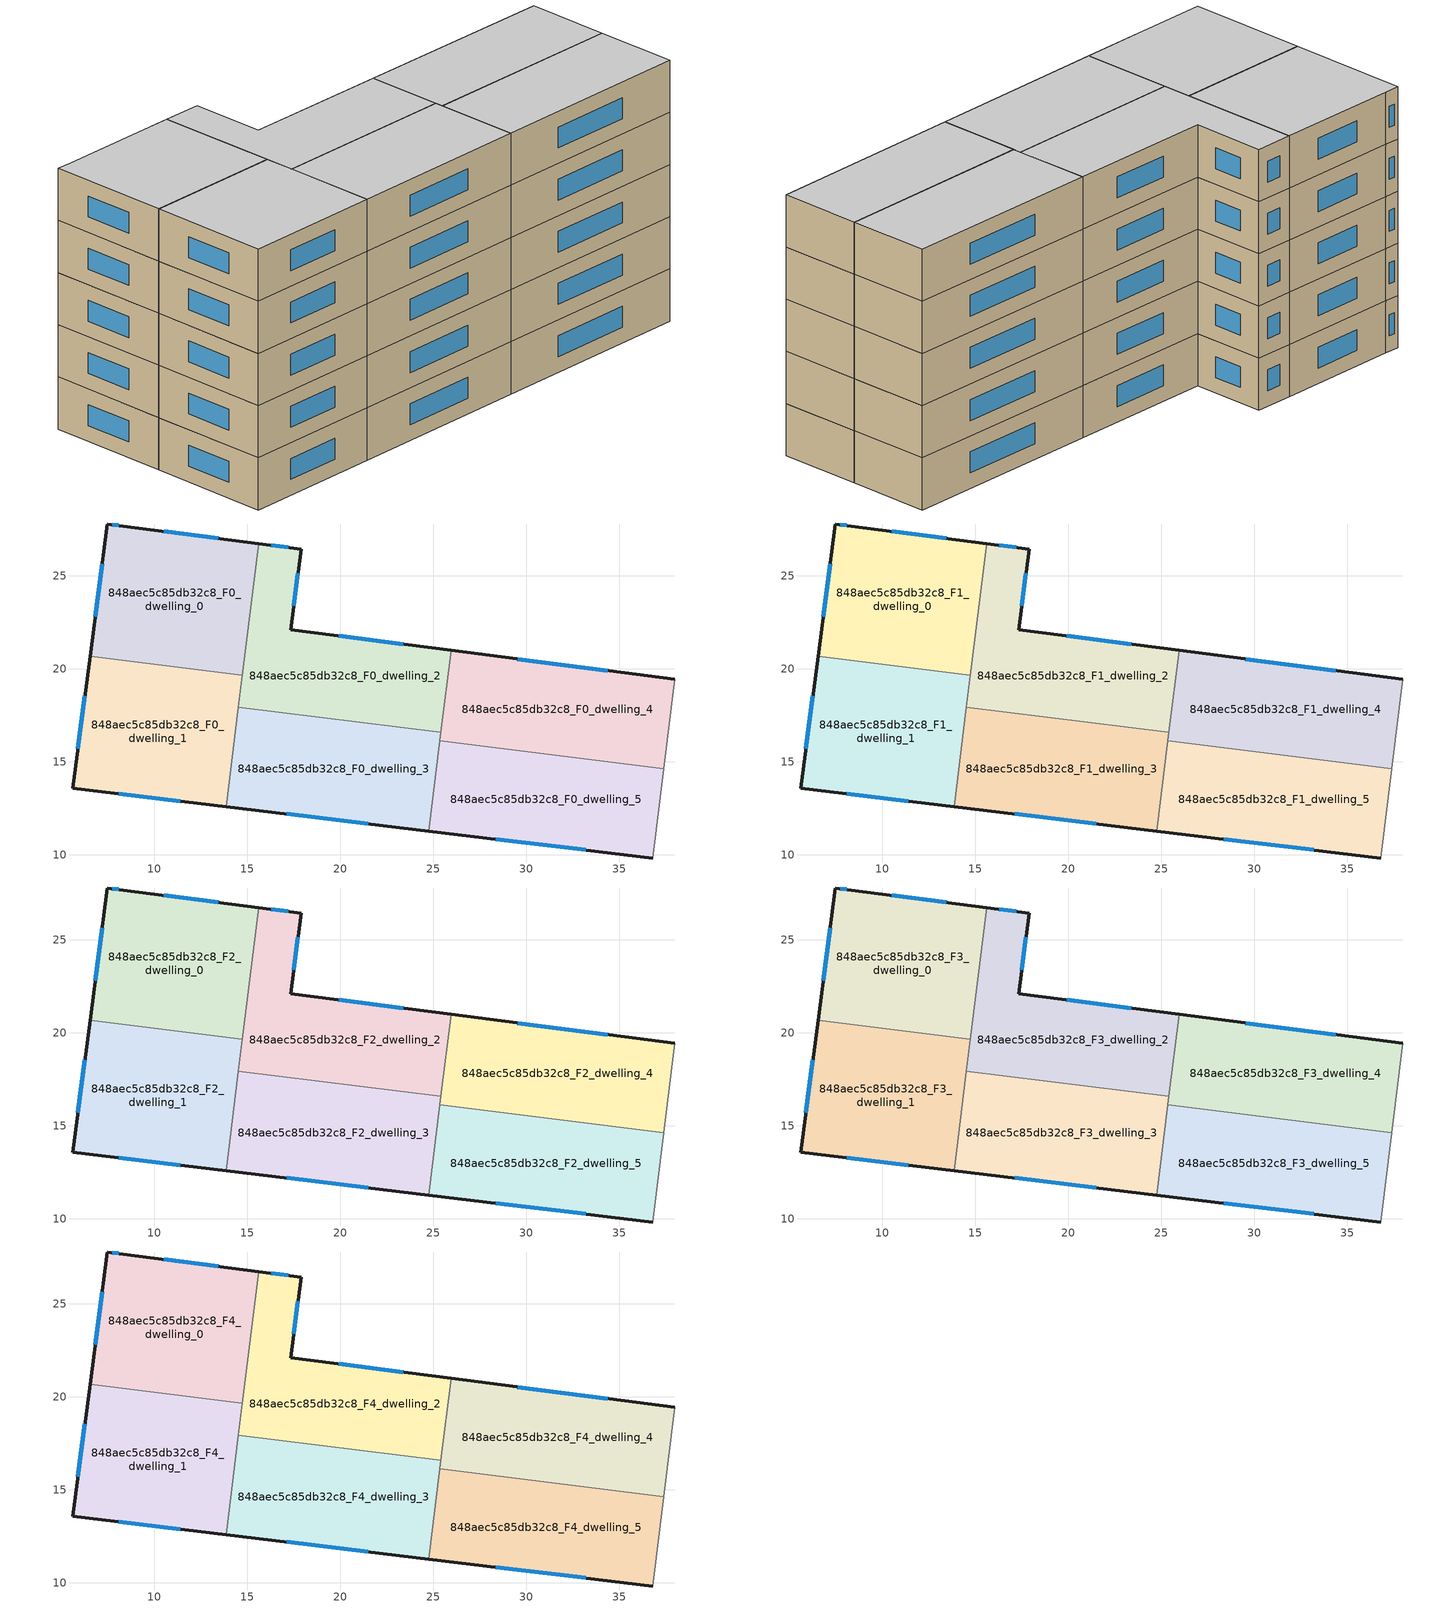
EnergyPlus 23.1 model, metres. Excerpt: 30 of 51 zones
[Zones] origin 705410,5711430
848aec5c85db32c8_F0_dwelling_0
 floor ground (EU_floor_Construction): 15.61,26.74 14.74,19.65 6.54,20.66 7.47,27.79 8.34,27.68 z0
 wall outside (EU_wall_Construction): 15.61,26.74 8.34,27.68 7.47,27.79 6.54,20.66 z0:3
 wall to 848aec5c85db32c8_F0_dwelling_1 (EU_wall_Construction): 6.54,20.66 14.74,19.65 z0:3
 wall to 848aec5c85db32c8_F0_dwelling_2 (EU_wall_Construction): 14.74,19.65 15.61,26.74 z0:3
 window (EU_Window_Construction): 7.19,25.66 6.82,22.8 / 8.08,27.71 7.73,27.76 / 13.44,27.02 10.52,27.4 z0.9:2.1
848aec5c85db32c8_F0_dwelling_1
 floor ground (EU_floor_Construction): 14.74,19.65 13.86,12.59 5.62,13.58 6.54,20.66 z0
 wall outside (EU_wall_Construction): 6.54,20.66 5.62,13.58 13.86,12.59 z0:3
 wall to 848aec5c85db32c8_F0_dwelling_3 (EU_wall_Construction): 13.86,12.59 14.52,17.94 z0:3
 wall to 848aec5c85db32c8_F0_dwelling_2 (EU_wall_Construction): 14.52,17.94 14.74,19.65 z0:3
 window (EU_Window_Construction): 8.09,13.29 11.4,12.89 / 6.27,18.54 5.9,15.7 z0.9:2.1
848aec5c85db32c8_F0_dwelling_2
 floor ground (EU_floor_Construction): 25.96,20.99 25.42,16.59 14.52,17.94 15.61,26.74 17.9,26.44 17.33,22.11 z0
 wall outside (EU_wall_Construction): 25.96,20.99 17.33,22.11 17.9,26.44 15.61,26.74 z0:3
 wall to 848aec5c85db32c8_F0_dwelling_3 (EU_wall_Construction): 14.52,17.94 25.42,16.59 z0:3
 wall to 848aec5c85db32c8_F0_dwelling_4 (EU_wall_Construction): 25.42,16.59 25.96,20.99 z0:3
 window (EU_Window_Construction): 17.21,26.53 16.3,26.65 / 17.5,23.41 17.73,25.14 / 23.38,21.32 19.91,21.77 z0.9:2.1
848aec5c85db32c8_F0_dwelling_3
 floor ground (EU_floor_Construction): 25.42,16.59 24.76,11.28 13.86,12.59 14.52,17.94 z0
 wall outside (EU_wall_Construction): 13.86,12.59 24.76,11.28 z0:3
 wall to 848aec5c85db32c8_F0_dwelling_5 (EU_wall_Construction): 24.76,11.28 25.36,16.12 z0:3
 wall to 848aec5c85db32c8_F0_dwelling_4 (EU_wall_Construction): 25.36,16.12 25.42,16.59 z0:3
 window (EU_Window_Construction): 17.13,12.2 21.5,11.67 z0.9:2.1
848aec5c85db32c8_F0_dwelling_4
 floor ground (EU_floor_Construction): 37.99,19.43 37.4,14.63 25.36,16.12 25.96,20.99 z0
 wall outside (EU_wall_Construction): 37.99,19.43 25.96,20.99 z0:3
 wall adiabatic (EU_wall_Construction): 37.4,14.63 37.99,19.43 z0:3
 wall to 848aec5c85db32c8_F0_dwelling_5 (EU_wall_Construction): 25.36,16.12 37.4,14.63 z0:3
 window (EU_Window_Construction): 34.39,19.89 29.57,20.52 z0.9:2.1
848aec5c85db32c8_F0_dwelling_5
 floor ground (EU_floor_Construction): 37.4,14.63 36.8,9.82 24.76,11.28 25.36,16.12 z0
 wall outside (EU_wall_Construction): 24.76,11.28 36.8,9.82 z0:3
 wall adiabatic (EU_wall_Construction): 36.8,9.82 37.4,14.63 z0:3
 window (EU_Window_Construction): 28.37,10.84 33.2,10.26 z0.9:2.1
848aec5c85db32c8_F1_dwelling_0
 floor to 848aec5c85db32c8_F0_dwelling_0 (EU_floor_Construction): 15.61,26.74 14.74,19.65 6.54,20.66 7.47,27.79 8.34,27.68 z3
 wall outside (EU_wall_Construction): 15.61,26.74 8.34,27.68 7.47,27.79 6.54,20.66 z3:6
 wall to 848aec5c85db32c8_F1_dwelling_1 (EU_wall_Construction): 6.54,20.66 14.74,19.65 z3:6
 wall to 848aec5c85db32c8_F1_dwelling_2 (EU_wall_Construction): 14.74,19.65 15.61,26.74 z3:6
 window (EU_Window_Construction): 7.19,25.66 6.82,22.8 / 8.08,27.71 7.73,27.76 / 13.44,27.02 10.52,27.4 z3.9:5.1
848aec5c85db32c8_F1_dwelling_1
 floor to 848aec5c85db32c8_F0_dwelling_1 (EU_floor_Construction): 14.74,19.65 13.86,12.59 5.62,13.58 6.54,20.66 z3
 wall outside (EU_wall_Construction): 6.54,20.66 5.62,13.58 13.86,12.59 z3:6
 wall to 848aec5c85db32c8_F1_dwelling_3 (EU_wall_Construction): 13.86,12.59 14.52,17.94 z3:6
 wall to 848aec5c85db32c8_F1_dwelling_2 (EU_wall_Construction): 14.52,17.94 14.74,19.65 z3:6
 window (EU_Window_Construction): 8.09,13.29 11.4,12.89 / 6.27,18.54 5.9,15.7 z3.9:5.1
848aec5c85db32c8_F1_dwelling_2
 floor to 848aec5c85db32c8_F0_dwelling_2 (EU_floor_Construction): 25.96,20.99 25.42,16.59 14.52,17.94 15.61,26.74 17.9,26.44 17.33,22.11 z3
 wall outside (EU_wall_Construction): 25.96,20.99 17.33,22.11 17.9,26.44 15.61,26.74 z3:6
 wall to 848aec5c85db32c8_F1_dwelling_3 (EU_wall_Construction): 14.52,17.94 25.42,16.59 z3:6
 wall to 848aec5c85db32c8_F1_dwelling_4 (EU_wall_Construction): 25.42,16.59 25.96,20.99 z3:6
 window (EU_Window_Construction): 17.21,26.53 16.3,26.65 / 17.5,23.41 17.73,25.14 / 23.38,21.32 19.91,21.77 z3.9:5.1
848aec5c85db32c8_F1_dwelling_3
 floor to 848aec5c85db32c8_F0_dwelling_3 (EU_floor_Construction): 25.42,16.59 24.76,11.28 13.86,12.59 14.52,17.94 z3
 wall outside (EU_wall_Construction): 13.86,12.59 24.76,11.28 z3:6
 wall to 848aec5c85db32c8_F1_dwelling_5 (EU_wall_Construction): 24.76,11.28 25.36,16.12 z3:6
 wall to 848aec5c85db32c8_F1_dwelling_4 (EU_wall_Construction): 25.36,16.12 25.42,16.59 z3:6
 window (EU_Window_Construction): 17.13,12.2 21.5,11.67 z3.9:5.1
848aec5c85db32c8_F1_dwelling_4
 floor to 848aec5c85db32c8_F0_dwelling_4 (EU_floor_Construction): 37.99,19.43 37.4,14.63 25.36,16.12 25.96,20.99 z3
 wall outside (EU_wall_Construction): 37.99,19.43 25.96,20.99 z3:6
 wall adiabatic (EU_wall_Construction): 37.4,14.63 37.99,19.43 z3:6
 wall to 848aec5c85db32c8_F1_dwelling_5 (EU_wall_Construction): 25.36,16.12 37.4,14.63 z3:6
 window (EU_Window_Construction): 34.39,19.89 29.57,20.52 z3.9:5.1
848aec5c85db32c8_F1_dwelling_5
 floor to 848aec5c85db32c8_F0_dwelling_5 (EU_floor_Construction): 37.4,14.63 36.8,9.82 24.76,11.28 25.36,16.12 z3
 wall outside (EU_wall_Construction): 24.76,11.28 36.8,9.82 z3:6
 wall adiabatic (EU_wall_Construction): 36.8,9.82 37.4,14.63 z3:6
 window (EU_Window_Construction): 28.37,10.84 33.2,10.26 z3.9:5.1
848aec5c85db32c8_F2_dwelling_0
 floor to 848aec5c85db32c8_F1_dwelling_0 (EU_floor_Construction): 15.61,26.74 14.74,19.65 6.54,20.66 7.47,27.79 8.34,27.68 z6
 wall outside (EU_wall_Construction): 15.61,26.74 8.34,27.68 7.47,27.79 6.54,20.66 z6:9
 wall to 848aec5c85db32c8_F2_dwelling_1 (EU_wall_Construction): 6.54,20.66 14.74,19.65 z6:9
 wall to 848aec5c85db32c8_F2_dwelling_2 (EU_wall_Construction): 14.74,19.65 15.61,26.74 z6:9
 window (EU_Window_Construction): 7.19,25.66 6.82,22.8 / 8.08,27.71 7.73,27.76 / 13.44,27.02 10.52,27.4 z6.9:8.1
848aec5c85db32c8_F2_dwelling_1
 floor to 848aec5c85db32c8_F1_dwelling_1 (EU_floor_Construction): 14.74,19.65 13.86,12.59 5.62,13.58 6.54,20.66 z6
 wall outside (EU_wall_Construction): 6.54,20.66 5.62,13.58 13.86,12.59 z6:9
 wall to 848aec5c85db32c8_F2_dwelling_3 (EU_wall_Construction): 13.86,12.59 14.52,17.94 z6:9
 wall to 848aec5c85db32c8_F2_dwelling_2 (EU_wall_Construction): 14.52,17.94 14.74,19.65 z6:9
 window (EU_Window_Construction): 8.09,13.29 11.4,12.89 / 6.27,18.54 5.9,15.7 z6.9:8.1
848aec5c85db32c8_F2_dwelling_2
 floor to 848aec5c85db32c8_F1_dwelling_2 (EU_floor_Construction): 25.96,20.99 25.42,16.59 14.52,17.94 15.61,26.74 17.9,26.44 17.33,22.11 z6
 wall outside (EU_wall_Construction): 25.96,20.99 17.33,22.11 17.9,26.44 15.61,26.74 z6:9
 wall to 848aec5c85db32c8_F2_dwelling_3 (EU_wall_Construction): 14.52,17.94 25.42,16.59 z6:9
 wall to 848aec5c85db32c8_F2_dwelling_4 (EU_wall_Construction): 25.42,16.59 25.96,20.99 z6:9
 window (EU_Window_Construction): 17.21,26.53 16.3,26.65 / 17.5,23.41 17.73,25.14 / 23.38,21.32 19.91,21.77 z6.9:8.1
848aec5c85db32c8_F2_dwelling_3
 floor to 848aec5c85db32c8_F1_dwelling_3 (EU_floor_Construction): 25.42,16.59 24.76,11.28 13.86,12.59 14.52,17.94 z6
 wall outside (EU_wall_Construction): 13.86,12.59 24.76,11.28 z6:9
 wall to 848aec5c85db32c8_F2_dwelling_5 (EU_wall_Construction): 24.76,11.28 25.36,16.12 z6:9
 wall to 848aec5c85db32c8_F2_dwelling_4 (EU_wall_Construction): 25.36,16.12 25.42,16.59 z6:9
 window (EU_Window_Construction): 17.13,12.2 21.5,11.67 z6.9:8.1
848aec5c85db32c8_F2_dwelling_4
 floor to 848aec5c85db32c8_F1_dwelling_4 (EU_floor_Construction): 37.99,19.43 37.4,14.63 25.36,16.12 25.96,20.99 z6
 wall outside (EU_wall_Construction): 37.99,19.43 25.96,20.99 z6:9
 wall adiabatic (EU_wall_Construction): 37.4,14.63 37.99,19.43 z6:9
 wall to 848aec5c85db32c8_F2_dwelling_5 (EU_wall_Construction): 25.36,16.12 37.4,14.63 z6:9
 window (EU_Window_Construction): 34.39,19.89 29.57,20.52 z6.9:8.1
848aec5c85db32c8_F2_dwelling_5
 floor to 848aec5c85db32c8_F1_dwelling_5 (EU_floor_Construction): 37.4,14.63 36.8,9.82 24.76,11.28 25.36,16.12 z6
 wall outside (EU_wall_Construction): 24.76,11.28 36.8,9.82 z6:9
 wall adiabatic (EU_wall_Construction): 36.8,9.82 37.4,14.63 z6:9
 window (EU_Window_Construction): 28.37,10.84 33.2,10.26 z6.9:8.1
848aec5c85db32c8_F3_dwelling_0
 floor to 848aec5c85db32c8_F2_dwelling_0 (EU_floor_Construction): 15.61,26.74 14.74,19.65 6.54,20.66 7.47,27.79 8.34,27.68 z9
 wall outside (EU_wall_Construction): 15.61,26.74 8.34,27.68 7.47,27.79 6.54,20.66 z9:12
 wall to 848aec5c85db32c8_F3_dwelling_1 (EU_wall_Construction): 6.54,20.66 14.74,19.65 z9:12
 wall to 848aec5c85db32c8_F3_dwelling_2 (EU_wall_Construction): 14.74,19.65 15.61,26.74 z9:12
 window (EU_Window_Construction): 7.19,25.66 6.82,22.8 / 8.08,27.71 7.73,27.76 / 13.44,27.02 10.52,27.4 z9.9:11.1
848aec5c85db32c8_F3_dwelling_1
 floor to 848aec5c85db32c8_F2_dwelling_1 (EU_floor_Construction): 14.74,19.65 13.86,12.59 5.62,13.58 6.54,20.66 z9
 wall outside (EU_wall_Construction): 6.54,20.66 5.62,13.58 13.86,12.59 z9:12
 wall to 848aec5c85db32c8_F3_dwelling_3 (EU_wall_Construction): 13.86,12.59 14.52,17.94 z9:12
 wall to 848aec5c85db32c8_F3_dwelling_2 (EU_wall_Construction): 14.52,17.94 14.74,19.65 z9:12
 window (EU_Window_Construction): 8.09,13.29 11.4,12.89 / 6.27,18.54 5.9,15.7 z9.9:11.1
848aec5c85db32c8_F3_dwelling_2
 floor to 848aec5c85db32c8_F2_dwelling_2 (EU_floor_Construction): 25.96,20.99 25.42,16.59 14.52,17.94 15.61,26.74 17.9,26.44 17.33,22.11 z9
 wall outside (EU_wall_Construction): 25.96,20.99 17.33,22.11 17.9,26.44 15.61,26.74 z9:12
 wall to 848aec5c85db32c8_F3_dwelling_3 (EU_wall_Construction): 14.52,17.94 25.42,16.59 z9:12
 wall to 848aec5c85db32c8_F3_dwelling_4 (EU_wall_Construction): 25.42,16.59 25.96,20.99 z9:12
 window (EU_Window_Construction): 17.21,26.53 16.3,26.65 / 17.5,23.41 17.73,25.14 / 23.38,21.32 19.91,21.77 z9.9:11.1
848aec5c85db32c8_F3_dwelling_3
 floor to 848aec5c85db32c8_F2_dwelling_3 (EU_floor_Construction): 25.42,16.59 24.76,11.28 13.86,12.59 14.52,17.94 z9
 wall outside (EU_wall_Construction): 13.86,12.59 24.76,11.28 z9:12
 wall to 848aec5c85db32c8_F3_dwelling_5 (EU_wall_Construction): 24.76,11.28 25.36,16.12 z9:12
 wall to 848aec5c85db32c8_F3_dwelling_4 (EU_wall_Construction): 25.36,16.12 25.42,16.59 z9:12
 window (EU_Window_Construction): 17.13,12.2 21.5,11.67 z9.9:11.1
848aec5c85db32c8_F3_dwelling_4
 floor to 848aec5c85db32c8_F2_dwelling_4 (EU_floor_Construction): 37.99,19.43 37.4,14.63 25.36,16.12 25.96,20.99 z9
 wall outside (EU_wall_Construction): 37.99,19.43 25.96,20.99 z9:12
 wall adiabatic (EU_wall_Construction): 37.4,14.63 37.99,19.43 z9:12
 wall to 848aec5c85db32c8_F3_dwelling_5 (EU_wall_Construction): 25.36,16.12 37.4,14.63 z9:12
 window (EU_Window_Construction): 34.39,19.89 29.57,20.52 z9.9:11.1
848aec5c85db32c8_F3_dwelling_5
 floor to 848aec5c85db32c8_F2_dwelling_5 (EU_floor_Construction): 37.4,14.63 36.8,9.82 24.76,11.28 25.36,16.12 z9
 wall outside (EU_wall_Construction): 24.76,11.28 36.8,9.82 z9:12
 wall adiabatic (EU_wall_Construction): 36.8,9.82 37.4,14.63 z9:12
 window (EU_Window_Construction): 28.37,10.84 33.2,10.26 z9.9:11.1
848aec5c85db32c8_F4_dwelling_0
 floor to 848aec5c85db32c8_F3_dwelling_0 (EU_floor_Construction): 15.61,26.74 14.74,19.65 6.54,20.66 7.47,27.79 8.34,27.68 z12
 wall outside (EU_wall_Construction): 15.61,26.74 8.34,27.68 7.47,27.79 6.54,20.66 z12:15
 wall to 848aec5c85db32c8_F4_dwelling_1 (EU_wall_Construction): 6.54,20.66 14.74,19.65 z12:15
 wall to 848aec5c85db32c8_F4_dwelling_2 (EU_wall_Construction): 14.74,19.65 15.61,26.74 z12:15
 window (EU_Window_Construction): 7.19,25.66 6.82,22.8 / 8.08,27.71 7.73,27.76 / 13.44,27.02 10.52,27.4 z12.9:14.1
 ceiling to 848aec5c85db32c8_F5_dwelling_0 (EU_floor_Construction): 14.74,19.65 15.61,26.74 8.34,27.68 7.47,27.79 6.54,20.66 z15
848aec5c85db32c8_F4_dwelling_1
 floor to 848aec5c85db32c8_F3_dwelling_1 (EU_floor_Construction): 14.74,19.65 13.86,12.59 5.62,13.58 6.54,20.66 z12
 wall outside (EU_wall_Construction): 6.54,20.66 5.62,13.58 13.86,12.59 z12:15
 wall to 848aec5c85db32c8_F4_dwelling_3 (EU_wall_Construction): 13.86,12.59 14.52,17.94 z12:15
 wall to 848aec5c85db32c8_F4_dwelling_2 (EU_wall_Construction): 14.52,17.94 14.74,19.65 z12:15
 window (EU_Window_Construction): 8.09,13.29 11.4,12.89 / 6.27,18.54 5.9,15.7 z12.9:14.1
 ceiling to 848aec5c85db32c8_F5_dwelling_1 (EU_floor_Construction): 13.86,12.59 14.74,19.65 6.54,20.66 5.62,13.58 z15
848aec5c85db32c8_F4_dwelling_2
 floor to 848aec5c85db32c8_F3_dwelling_2 (EU_floor_Construction): 25.96,20.99 25.42,16.59 14.52,17.94 15.61,26.74 17.9,26.44 17.33,22.11 z12
 wall outside (EU_wall_Construction): 25.96,20.99 17.33,22.11 17.9,26.44 15.61,26.74 z12:15
 wall to 848aec5c85db32c8_F4_dwelling_3 (EU_wall_Construction): 14.52,17.94 25.42,16.59 z12:15
 wall to 848aec5c85db32c8_F4_dwelling_4 (EU_wall_Construction): 25.42,16.59 25.96,20.99 z12:15
 window (EU_Window_Construction): 17.21,26.53 16.3,26.65 / 17.5,23.41 17.73,25.14 / 23.38,21.32 19.91,21.77 z12.9:14.1
 ceiling to 848aec5c85db32c8_F5_dwelling_2 (EU_floor_Construction): 25.42,16.59 25.96,20.99 17.33,22.11 17.9,26.44 15.61,26.74 14.52,17.94 z15
848aec5c85db32c8_F4_dwelling_3
 floor to 848aec5c85db32c8_F3_dwelling_3 (EU_floor_Construction): 25.42,16.59 24.76,11.28 13.86,12.59 14.52,17.94 z12
 wall outside (EU_wall_Construction): 13.86,12.59 24.76,11.28 z12:15
 wall to 848aec5c85db32c8_F4_dwelling_5 (EU_wall_Construction): 24.76,11.28 25.36,16.12 z12:15
 wall to 848aec5c85db32c8_F4_dwelling_4 (EU_wall_Construction): 25.36,16.12 25.42,16.59 z12:15
 window (EU_Window_Construction): 17.13,12.2 21.5,11.67 z12.9:14.1
 ceiling to 848aec5c85db32c8_F5_dwelling_3 (EU_floor_Construction): 24.76,11.28 25.42,16.59 14.52,17.94 13.86,12.59 z15
848aec5c85db32c8_F4_dwelling_4
 floor to 848aec5c85db32c8_F3_dwelling_4 (EU_floor_Construction): 37.99,19.43 37.4,14.63 25.36,16.12 25.96,20.99 z12
 wall outside (EU_wall_Construction): 37.99,19.43 25.96,20.99 z12:15
 wall adiabatic (EU_wall_Construction): 37.4,14.63 37.99,19.43 z12:15
 wall to 848aec5c85db32c8_F4_dwelling_5 (EU_wall_Construction): 25.36,16.12 37.4,14.63 z12:15
 window (EU_Window_Construction): 34.39,19.89 29.57,20.52 z12.9:14.1
 ceiling to 848aec5c85db32c8_F5_dwelling_4 (EU_floor_Construction): 37.4,14.63 37.99,19.43 25.96,20.99 25.36,16.12 z15
848aec5c85db32c8_F4_dwelling_5
 floor to 848aec5c85db32c8_F3_dwelling_5 (EU_floor_Construction): 37.4,14.63 36.8,9.82 24.76,11.28 25.36,16.12 z12
 wall outside (EU_wall_Construction): 24.76,11.28 36.8,9.82 z12:15
 wall adiabatic (EU_wall_Construction): 36.8,9.82 37.4,14.63 z12:15
 window (EU_Window_Construction): 28.37,10.84 33.2,10.26 z12.9:14.1
 ceiling to 848aec5c85db32c8_F5_dwelling_5 (EU_floor_Construction): 36.8,9.82 37.4,14.63 25.36,16.12 24.76,11.28 z15
[Building]
EU S2 Campaign: North Axis=0; Terrain=City; Solar Distribution=FullExterior
[Site:Location]
London: Latitude=51.5; Longitude=-0.5; Time Zone=0; Elevation=25
[SizingPeriod:WeatherFileDays]
AnnualSizingPeriod: Begin Month=1; Begin Day of Month=1; End Month=12; End Day of Month=31; Day of Week for Start Day=Monday; Use Weather File Daylight Saving Period=No; Use Weather File Rain and Snow Indicators=No
[MATERIAL]
EU_InternalMass_Material: Roughness=MediumRough; Thickness=0.1; Conductivity=1; Density=1800; Specific Heat=900; Thermal Absorptance=0.9; Solar Absorptance=0.7; Visible Absorptance=0.7
[MATERIAL:NOMASS] Roughness=MediumRough; Thermal Absorptance=0.9; Solar Absorptance=0.7; Visible Absorptance=0.7
Name | Thermal Resistance
EU_wall_NoMass | 1.04674
EU_floor_NoMass | 2.04616
[WINDOWMATERIAL:SIMPLEGLAZINGSYSTEM]
EU_Window_SimpleGlazing: UFactor=4.25843; Solar Heat Gain Coefficient=0.85; Visible Transmittance=0.85
[CONSTRUCTION]
EU_wall_Construction: EU_wall_NoMass
EU_floor_Construction: EU_floor_NoMass
EU_Window_Construction: EU_Window_SimpleGlazing
EU_InternalMass_Construction: EU_InternalMass_Material
[ZONE] Type=1; Multiplier=1; Ceiling Height=autocalculate; Floor Area=autocalculate; Part of Total Floor Area=Yes
Name | Volume
848aec5c85db32c8_F0_dwelling_0; 848aec5c85db32c8_F1_dwelling_0; 848aec5c85db32c8_F2_dwelling_0; 848aec5c85db32c8_F3_dwelling_0; 848aec5c85db32c8_F4_dwelling_0 | 177.007
848aec5c85db32c8_F0_dwelling_1; 848aec5c85db32c8_F1_dwelling_1; 848aec5c85db32c8_F2_dwelling_1; 848aec5c85db32c8_F3_dwelling_1; 848aec5c85db32c8_F4_dwelling_1 | 177.018
848aec5c85db32c8_F0_dwelling_2; 848aec5c85db32c8_F1_dwelling_2; 848aec5c85db32c8_F2_dwelling_2; 848aec5c85db32c8_F3_dwelling_2; 848aec5c85db32c8_F4_dwelling_2 | 176.996
848aec5c85db32c8_F0_dwelling_3; 848aec5c85db32c8_F1_dwelling_3; 848aec5c85db32c8_F2_dwelling_3; 848aec5c85db32c8_F3_dwelling_3; 848aec5c85db32c8_F4_dwelling_3 | 176.999
848aec5c85db32c8_F0_dwelling_4; 848aec5c85db32c8_F1_dwelling_4; 848aec5c85db32c8_F2_dwelling_4; 848aec5c85db32c8_F3_dwelling_4; 848aec5c85db32c8_F4_dwelling_4 | 177.019
848aec5c85db32c8_F0_dwelling_5; 848aec5c85db32c8_F1_dwelling_5; 848aec5c85db32c8_F2_dwelling_5; 848aec5c85db32c8_F3_dwelling_5; 848aec5c85db32c8_F4_dwelling_5 | 177.006
[INTERNALMASS] Construction=EU_InternalMass_Construction
Name | Zone or ZoneList | Surface Area
848aec5c85db32c8_F0_dwelling_0_EU_InternalMass | 848aec5c85db32c8_F0_dwelling_0 | 59.0021
848aec5c85db32c8_F0_dwelling_1_EU_InternalMass | 848aec5c85db32c8_F0_dwelling_1 | 59.0059
848aec5c85db32c8_F0_dwelling_2_EU_InternalMass | 848aec5c85db32c8_F0_dwelling_2 | 58.9988
848aec5c85db32c8_F0_dwelling_3_EU_InternalMass | 848aec5c85db32c8_F0_dwelling_3 | 58.9995
848aec5c85db32c8_F0_dwelling_4_EU_InternalMass | 848aec5c85db32c8_F0_dwelling_4 | 59.0065
848aec5c85db32c8_F0_dwelling_5_EU_InternalMass | 848aec5c85db32c8_F0_dwelling_5 | 59.0017
848aec5c85db32c8_F1_dwelling_0_EU_InternalMass | 848aec5c85db32c8_F1_dwelling_0 | 59.0021
848aec5c85db32c8_F1_dwelling_1_EU_InternalMass | 848aec5c85db32c8_F1_dwelling_1 | 59.0059
848aec5c85db32c8_F1_dwelling_2_EU_InternalMass | 848aec5c85db32c8_F1_dwelling_2 | 58.9988
848aec5c85db32c8_F1_dwelling_3_EU_InternalMass | 848aec5c85db32c8_F1_dwelling_3 | 58.9995
848aec5c85db32c8_F1_dwelling_4_EU_InternalMass | 848aec5c85db32c8_F1_dwelling_4 | 59.0065
848aec5c85db32c8_F1_dwelling_5_EU_InternalMass | 848aec5c85db32c8_F1_dwelling_5 | 59.0017
848aec5c85db32c8_F2_dwelling_0_EU_InternalMass | 848aec5c85db32c8_F2_dwelling_0 | 59.0021
848aec5c85db32c8_F2_dwelling_1_EU_InternalMass | 848aec5c85db32c8_F2_dwelling_1 | 59.0059
848aec5c85db32c8_F2_dwelling_2_EU_InternalMass | 848aec5c85db32c8_F2_dwelling_2 | 58.9988
848aec5c85db32c8_F2_dwelling_3_EU_InternalMass | 848aec5c85db32c8_F2_dwelling_3 | 58.9995
848aec5c85db32c8_F2_dwelling_4_EU_InternalMass | 848aec5c85db32c8_F2_dwelling_4 | 59.0065
848aec5c85db32c8_F2_dwelling_5_EU_InternalMass | 848aec5c85db32c8_F2_dwelling_5 | 59.0017
848aec5c85db32c8_F3_dwelling_0_EU_InternalMass | 848aec5c85db32c8_F3_dwelling_0 | 59.0021
848aec5c85db32c8_F3_dwelling_1_EU_InternalMass | 848aec5c85db32c8_F3_dwelling_1 | 59.0059
848aec5c85db32c8_F3_dwelling_2_EU_InternalMass | 848aec5c85db32c8_F3_dwelling_2 | 58.9988
848aec5c85db32c8_F3_dwelling_3_EU_InternalMass | 848aec5c85db32c8_F3_dwelling_3 | 58.9995
848aec5c85db32c8_F3_dwelling_4_EU_InternalMass | 848aec5c85db32c8_F3_dwelling_4 | 59.0065
848aec5c85db32c8_F3_dwelling_5_EU_InternalMass | 848aec5c85db32c8_F3_dwelling_5 | 59.0017
848aec5c85db32c8_F4_dwelling_0_EU_InternalMass | 848aec5c85db32c8_F4_dwelling_0 | 59.0021
848aec5c85db32c8_F4_dwelling_1_EU_InternalMass | 848aec5c85db32c8_F4_dwelling_1 | 59.0059
848aec5c85db32c8_F4_dwelling_2_EU_InternalMass | 848aec5c85db32c8_F4_dwelling_2 | 58.9988
848aec5c85db32c8_F4_dwelling_3_EU_InternalMass | 848aec5c85db32c8_F4_dwelling_3 | 58.9995
848aec5c85db32c8_F4_dwelling_4_EU_InternalMass | 848aec5c85db32c8_F4_dwelling_4 | 59.0065
848aec5c85db32c8_F4_dwelling_5_EU_InternalMass | 848aec5c85db32c8_F4_dwelling_5 | 59.0017
[OTHEREQUIPMENT] Fuel Type=Electricity; Design Level Calculation Method=Watts/Area; Power per Zone Floor Area=1; Fraction Latent=0; Fraction Radiant=0; Fraction Lost=0; Carbon Dioxide Generation Rate=0; EndUse Subcategory=EU_Step8_InternalGains
Name | Zone or ZoneList or Space or SpaceList | Schedule
EU_Step8_InternalGain_848aec5c85db32c8_F0_dwelling_0_f000 | 848aec5c85db32c8_F0_dwelling_0 | EU_Step8_GainSchedule_848aec5c85db32c8_F0_dwelling_0_f000
EU_Step8_InternalGain_848aec5c85db32c8_F0_dwelling_1_f000 | 848aec5c85db32c8_F0_dwelling_1 | EU_Step8_GainSchedule_848aec5c85db32c8_F0_dwelling_1_f000
EU_Step8_InternalGain_848aec5c85db32c8_F0_dwelling_2_f000 | 848aec5c85db32c8_F0_dwelling_2 | EU_Step8_GainSchedule_848aec5c85db32c8_F0_dwelling_2_f000
EU_Step8_InternalGain_848aec5c85db32c8_F0_dwelling_3_f000 | 848aec5c85db32c8_F0_dwelling_3 | EU_Step8_GainSchedule_848aec5c85db32c8_F0_dwelling_3_f000
EU_Step8_InternalGain_848aec5c85db32c8_F0_dwelling_4_f000 | 848aec5c85db32c8_F0_dwelling_4 | EU_Step8_GainSchedule_848aec5c85db32c8_F0_dwelling_4_f000
EU_Step8_InternalGain_848aec5c85db32c8_F0_dwelling_5_f000 | 848aec5c85db32c8_F0_dwelling_5 | EU_Step8_GainSchedule_848aec5c85db32c8_F0_dwelling_5_f000
EU_Step8_InternalGain_848aec5c85db32c8_F1_dwelling_0_f000 | 848aec5c85db32c8_F1_dwelling_0 | EU_Step8_GainSchedule_848aec5c85db32c8_F1_dwelling_0_f000
EU_Step8_InternalGain_848aec5c85db32c8_F1_dwelling_1_f000 | 848aec5c85db32c8_F1_dwelling_1 | EU_Step8_GainSchedule_848aec5c85db32c8_F1_dwelling_1_f000
EU_Step8_InternalGain_848aec5c85db32c8_F1_dwelling_2_f000 | 848aec5c85db32c8_F1_dwelling_2 | EU_Step8_GainSchedule_848aec5c85db32c8_F1_dwelling_2_f000
EU_Step8_InternalGain_848aec5c85db32c8_F1_dwelling_3_f000 | 848aec5c85db32c8_F1_dwelling_3 | EU_Step8_GainSchedule_848aec5c85db32c8_F1_dwelling_3_f000
EU_Step8_InternalGain_848aec5c85db32c8_F1_dwelling_4_f000 | 848aec5c85db32c8_F1_dwelling_4 | EU_Step8_GainSchedule_848aec5c85db32c8_F1_dwelling_4_f000
EU_Step8_InternalGain_848aec5c85db32c8_F1_dwelling_5_f000 | 848aec5c85db32c8_F1_dwelling_5 | EU_Step8_GainSchedule_848aec5c85db32c8_F1_dwelling_5_f000
EU_Step8_InternalGain_848aec5c85db32c8_F2_dwelling_0_f000 | 848aec5c85db32c8_F2_dwelling_0 | EU_Step8_GainSchedule_848aec5c85db32c8_F2_dwelling_0_f000
EU_Step8_InternalGain_848aec5c85db32c8_F2_dwelling_1_f000 | 848aec5c85db32c8_F2_dwelling_1 | EU_Step8_GainSchedule_848aec5c85db32c8_F2_dwelling_1_f000
EU_Step8_InternalGain_848aec5c85db32c8_F2_dwelling_2_f000 | 848aec5c85db32c8_F2_dwelling_2 | EU_Step8_GainSchedule_848aec5c85db32c8_F2_dwelling_2_f000
EU_Step8_InternalGain_848aec5c85db32c8_F2_dwelling_3_f000 | 848aec5c85db32c8_F2_dwelling_3 | EU_Step8_GainSchedule_848aec5c85db32c8_F2_dwelling_3_f000
EU_Step8_InternalGain_848aec5c85db32c8_F2_dwelling_4_f000 | 848aec5c85db32c8_F2_dwelling_4 | EU_Step8_GainSchedule_848aec5c85db32c8_F2_dwelling_4_f000
EU_Step8_InternalGain_848aec5c85db32c8_F2_dwelling_5_f000 | 848aec5c85db32c8_F2_dwelling_5 | EU_Step8_GainSchedule_848aec5c85db32c8_F2_dwelling_5_f000
EU_Step8_InternalGain_848aec5c85db32c8_F3_dwelling_0_f000 | 848aec5c85db32c8_F3_dwelling_0 | EU_Step8_GainSchedule_848aec5c85db32c8_F3_dwelling_0_f000
EU_Step8_InternalGain_848aec5c85db32c8_F3_dwelling_1_f000 | 848aec5c85db32c8_F3_dwelling_1 | EU_Step8_GainSchedule_848aec5c85db32c8_F3_dwelling_1_f000
EU_Step8_InternalGain_848aec5c85db32c8_F3_dwelling_2_f000 | 848aec5c85db32c8_F3_dwelling_2 | EU_Step8_GainSchedule_848aec5c85db32c8_F3_dwelling_2_f000
EU_Step8_InternalGain_848aec5c85db32c8_F3_dwelling_3_f000 | 848aec5c85db32c8_F3_dwelling_3 | EU_Step8_GainSchedule_848aec5c85db32c8_F3_dwelling_3_f000
EU_Step8_InternalGain_848aec5c85db32c8_F3_dwelling_4_f000 | 848aec5c85db32c8_F3_dwelling_4 | EU_Step8_GainSchedule_848aec5c85db32c8_F3_dwelling_4_f000
EU_Step8_InternalGain_848aec5c85db32c8_F3_dwelling_5_f000 | 848aec5c85db32c8_F3_dwelling_5 | EU_Step8_GainSchedule_848aec5c85db32c8_F3_dwelling_5_f000
EU_Step8_InternalGain_848aec5c85db32c8_F4_dwelling_0_f000 | 848aec5c85db32c8_F4_dwelling_0 | EU_Step8_GainSchedule_848aec5c85db32c8_F4_dwelling_0_f000
EU_Step8_InternalGain_848aec5c85db32c8_F4_dwelling_1_f000 | 848aec5c85db32c8_F4_dwelling_1 | EU_Step8_GainSchedule_848aec5c85db32c8_F4_dwelling_1_f000
EU_Step8_InternalGain_848aec5c85db32c8_F4_dwelling_2_f000 | 848aec5c85db32c8_F4_dwelling_2 | EU_Step8_GainSchedule_848aec5c85db32c8_F4_dwelling_2_f000
EU_Step8_InternalGain_848aec5c85db32c8_F4_dwelling_3_f000 | 848aec5c85db32c8_F4_dwelling_3 | EU_Step8_GainSchedule_848aec5c85db32c8_F4_dwelling_3_f000
EU_Step8_InternalGain_848aec5c85db32c8_F4_dwelling_4_f000 | 848aec5c85db32c8_F4_dwelling_4 | EU_Step8_GainSchedule_848aec5c85db32c8_F4_dwelling_4_f000
EU_Step8_InternalGain_848aec5c85db32c8_F4_dwelling_5_f000 | 848aec5c85db32c8_F4_dwelling_5 | EU_Step8_GainSchedule_848aec5c85db32c8_F4_dwelling_5_f000
[ZONEVENTILATION:DESIGNFLOWRATE] Schedule=EU_AlwaysOn; Design Flow Rate Calculation Method=AirChanges/Hour; Air Changes per Hour=0.488719; Ventilation Type=Natural; Fan Pressure Rise=0; Fan Total Efficiency=1; Constant Term Coefficient=1; Temperature Term Coefficient=0; Velocity Term Coefficient=0; Velocity Squared Term Coefficient=0; Minimum Indoor Temperature=-100; Maximum Indoor Temperature=100; Delta Temperature=-100; Minimum Outdoor Temperature=-100; Maximum Outdoor Temperature=100; Maximum Wind Speed=40
Name | Zone or ZoneList or Space or SpaceList
EU_ConstantAir_848aec5c85db32c8_F0_dwelling_0 | 848aec5c85db32c8_F0_dwelling_0
EU_ConstantAir_848aec5c85db32c8_F0_dwelling_1 | 848aec5c85db32c8_F0_dwelling_1
EU_ConstantAir_848aec5c85db32c8_F0_dwelling_2 | 848aec5c85db32c8_F0_dwelling_2
EU_ConstantAir_848aec5c85db32c8_F0_dwelling_3 | 848aec5c85db32c8_F0_dwelling_3
EU_ConstantAir_848aec5c85db32c8_F0_dwelling_4 | 848aec5c85db32c8_F0_dwelling_4
EU_ConstantAir_848aec5c85db32c8_F0_dwelling_5 | 848aec5c85db32c8_F0_dwelling_5
EU_ConstantAir_848aec5c85db32c8_F1_dwelling_0 | 848aec5c85db32c8_F1_dwelling_0
EU_ConstantAir_848aec5c85db32c8_F1_dwelling_1 | 848aec5c85db32c8_F1_dwelling_1
EU_ConstantAir_848aec5c85db32c8_F1_dwelling_2 | 848aec5c85db32c8_F1_dwelling_2
EU_ConstantAir_848aec5c85db32c8_F1_dwelling_3 | 848aec5c85db32c8_F1_dwelling_3
EU_ConstantAir_848aec5c85db32c8_F1_dwelling_4 | 848aec5c85db32c8_F1_dwelling_4
EU_ConstantAir_848aec5c85db32c8_F1_dwelling_5 | 848aec5c85db32c8_F1_dwelling_5
EU_ConstantAir_848aec5c85db32c8_F2_dwelling_0 | 848aec5c85db32c8_F2_dwelling_0
EU_ConstantAir_848aec5c85db32c8_F2_dwelling_1 | 848aec5c85db32c8_F2_dwelling_1
EU_ConstantAir_848aec5c85db32c8_F2_dwelling_2 | 848aec5c85db32c8_F2_dwelling_2
EU_ConstantAir_848aec5c85db32c8_F2_dwelling_3 | 848aec5c85db32c8_F2_dwelling_3
EU_ConstantAir_848aec5c85db32c8_F2_dwelling_4 | 848aec5c85db32c8_F2_dwelling_4
EU_ConstantAir_848aec5c85db32c8_F2_dwelling_5 | 848aec5c85db32c8_F2_dwelling_5
EU_ConstantAir_848aec5c85db32c8_F3_dwelling_0 | 848aec5c85db32c8_F3_dwelling_0
EU_ConstantAir_848aec5c85db32c8_F3_dwelling_1 | 848aec5c85db32c8_F3_dwelling_1
EU_ConstantAir_848aec5c85db32c8_F3_dwelling_2 | 848aec5c85db32c8_F3_dwelling_2
EU_ConstantAir_848aec5c85db32c8_F3_dwelling_3 | 848aec5c85db32c8_F3_dwelling_3
EU_ConstantAir_848aec5c85db32c8_F3_dwelling_4 | 848aec5c85db32c8_F3_dwelling_4
EU_ConstantAir_848aec5c85db32c8_F3_dwelling_5 | 848aec5c85db32c8_F3_dwelling_5
EU_ConstantAir_848aec5c85db32c8_F4_dwelling_0 | 848aec5c85db32c8_F4_dwelling_0
EU_ConstantAir_848aec5c85db32c8_F4_dwelling_1 | 848aec5c85db32c8_F4_dwelling_1
EU_ConstantAir_848aec5c85db32c8_F4_dwelling_2 | 848aec5c85db32c8_F4_dwelling_2
EU_ConstantAir_848aec5c85db32c8_F4_dwelling_3 | 848aec5c85db32c8_F4_dwelling_3
EU_ConstantAir_848aec5c85db32c8_F4_dwelling_4 | 848aec5c85db32c8_F4_dwelling_4
EU_ConstantAir_848aec5c85db32c8_F4_dwelling_5 | 848aec5c85db32c8_F4_dwelling_5
[HVACTEMPLATE:THERMOSTAT] Constant Heating Setpoint=20; Constant Cooling Setpoint=50
EU_HeatOnly_848aec5c85db32c8_F0_dwelling_0; EU_HeatOnly_848aec5c85db32c8_F0_dwelling_1; EU_HeatOnly_848aec5c85db32c8_F0_dwelling_2; EU_HeatOnly_848aec5c85db32c8_F0_dwelling_3; EU_HeatOnly_848aec5c85db32c8_F0_dwelling_4; EU_HeatOnly_848aec5c85db32c8_F0_dwelling_5; EU_HeatOnly_848aec5c85db32c8_F1_dwelling_0; EU_HeatOnly_848aec5c85db32c8_F1_dwelling_1; EU_HeatOnly_848aec5c85db32c8_F1_dwelling_2; EU_HeatOnly_848aec5c85db32c8_F1_dwelling_3; EU_HeatOnly_848aec5c85db32c8_F1_dwelling_4; EU_HeatOnly_848aec5c85db32c8_F1_dwelling_5; EU_HeatOnly_848aec5c85db32c8_F2_dwelling_0; EU_HeatOnly_848aec5c85db32c8_F2_dwelling_1; EU_HeatOnly_848aec5c85db32c8_F2_dwelling_2; EU_HeatOnly_848aec5c85db32c8_F2_dwelling_3; EU_HeatOnly_848aec5c85db32c8_F2_dwelling_4; EU_HeatOnly_848aec5c85db32c8_F2_dwelling_5; EU_HeatOnly_848aec5c85db32c8_F3_dwelling_0; EU_HeatOnly_848aec5c85db32c8_F3_dwelling_1; EU_HeatOnly_848aec5c85db32c8_F3_dwelling_2; EU_HeatOnly_848aec5c85db32c8_F3_dwelling_3; EU_HeatOnly_848aec5c85db32c8_F3_dwelling_4; EU_HeatOnly_848aec5c85db32c8_F3_dwelling_5; EU_HeatOnly_848aec5c85db32c8_F4_dwelling_0; EU_HeatOnly_848aec5c85db32c8_F4_dwelling_1; EU_HeatOnly_848aec5c85db32c8_F4_dwelling_2; EU_HeatOnly_848aec5c85db32c8_F4_dwelling_3; EU_HeatOnly_848aec5c85db32c8_F4_dwelling_4; EU_HeatOnly_848aec5c85db32c8_F4_dwelling_5; EU_HeatOnly_848aec5c85db32c8_F5_dwelling_0; EU_HeatOnly_848aec5c85db32c8_F5_dwelling_1; EU_HeatOnly_848aec5c85db32c8_F5_dwelling_2; EU_HeatOnly_848aec5c85db32c8_F5_dwelling_3; EU_HeatOnly_848aec5c85db32c8_F5_dwelling_4; EU_HeatOnly_848aec5c85db32c8_F5_dwelling_5; EU_HeatOnly_848aec5c85db32c8_F6_dwelling_0; EU_HeatOnly_848aec5c85db32c8_F6_dwelling_1; EU_HeatOnly_848aec5c85db32c8_F6_dwelling_2; EU_HeatOnly_848aec5c85db32c8_F6_dwelling_3; EU_HeatOnly_848aec5c85db32c8_F6_dwelling_4; EU_HeatOnly_848aec5c85db32c8_F7_dwelling_0; EU_HeatOnly_848aec5c85db32c8_F7_dwelling_1; EU_HeatOnly_848aec5c85db32c8_F7_dwelling_2; EU_HeatOnly_848aec5c85db32c8_F7_dwelling_3; EU_HeatOnly_848aec5c85db32c8_F7_dwelling_4; EU_HeatOnly_848aec5c85db32c8_F8_dwelling_0; EU_HeatOnly_848aec5c85db32c8_F8_dwelling_1; EU_HeatOnly_848aec5c85db32c8_F8_dwelling_2; EU_HeatOnly_848aec5c85db32c8_F8_dwelling_3; EU_HeatOnly_848aec5c85db32c8_F8_dwelling_4
[HVACTEMPLATE:ZONE:IDEALLOADSAIRSYSTEM] System Availability Schedule=EU_AlwaysOn; Maximum Heating Supply Air Temperature=50; Minimum Cooling Supply Air Temperature=13; Maximum Heating Supply Air Humidity Ratio=0.0156; Minimum Cooling Supply Air Humidity Ratio=0.0077; Heating Limit=NoLimit; Cooling Limit=NoLimit; Heating Availability Schedule=EU_AlwaysOn; Cooling Availability Schedule=EU_CoolingOff; Dehumidification Control Type=ConstantSensibleHeatRatio; Cooling Sensible Heat Ratio=0.7; Dehumidification Setpoint=60; Humidification Control Type=None; Humidification Setpoint=30; Outdoor Air Method=None; Outdoor Air Flow Rate per Person=0.00944; Outdoor Air Flow Rate per Zone Floor Area=0; Outdoor Air Flow Rate per Zone=0; Demand Controlled Ventilation Type=None; Outdoor Air Economizer Type=NoEconomizer; Heat Recovery Type=None; Sensible Heat Recovery Effectiveness=0.7; Latent Heat Recovery Effectiveness=0.65
Name | Template Thermostat
848aec5c85db32c8_F0_dwelling_0 | EU_HeatOnly_848aec5c85db32c8_F0_dwelling_0
848aec5c85db32c8_F0_dwelling_1 | EU_HeatOnly_848aec5c85db32c8_F0_dwelling_1
848aec5c85db32c8_F0_dwelling_2 | EU_HeatOnly_848aec5c85db32c8_F0_dwelling_2
848aec5c85db32c8_F0_dwelling_3 | EU_HeatOnly_848aec5c85db32c8_F0_dwelling_3
848aec5c85db32c8_F0_dwelling_4 | EU_HeatOnly_848aec5c85db32c8_F0_dwelling_4
848aec5c85db32c8_F0_dwelling_5 | EU_HeatOnly_848aec5c85db32c8_F0_dwelling_5
848aec5c85db32c8_F1_dwelling_0 | EU_HeatOnly_848aec5c85db32c8_F1_dwelling_0
848aec5c85db32c8_F1_dwelling_1 | EU_HeatOnly_848aec5c85db32c8_F1_dwelling_1
848aec5c85db32c8_F1_dwelling_2 | EU_HeatOnly_848aec5c85db32c8_F1_dwelling_2
848aec5c85db32c8_F1_dwelling_3 | EU_HeatOnly_848aec5c85db32c8_F1_dwelling_3
848aec5c85db32c8_F1_dwelling_4 | EU_HeatOnly_848aec5c85db32c8_F1_dwelling_4
848aec5c85db32c8_F1_dwelling_5 | EU_HeatOnly_848aec5c85db32c8_F1_dwelling_5
848aec5c85db32c8_F2_dwelling_0 | EU_HeatOnly_848aec5c85db32c8_F2_dwelling_0
848aec5c85db32c8_F2_dwelling_1 | EU_HeatOnly_848aec5c85db32c8_F2_dwelling_1
848aec5c85db32c8_F2_dwelling_2 | EU_HeatOnly_848aec5c85db32c8_F2_dwelling_2
848aec5c85db32c8_F2_dwelling_3 | EU_HeatOnly_848aec5c85db32c8_F2_dwelling_3
848aec5c85db32c8_F2_dwelling_4 | EU_HeatOnly_848aec5c85db32c8_F2_dwelling_4
848aec5c85db32c8_F2_dwelling_5 | EU_HeatOnly_848aec5c85db32c8_F2_dwelling_5
848aec5c85db32c8_F3_dwelling_0 | EU_HeatOnly_848aec5c85db32c8_F3_dwelling_0
848aec5c85db32c8_F3_dwelling_1 | EU_HeatOnly_848aec5c85db32c8_F3_dwelling_1
848aec5c85db32c8_F3_dwelling_2 | EU_HeatOnly_848aec5c85db32c8_F3_dwelling_2
848aec5c85db32c8_F3_dwelling_3 | EU_HeatOnly_848aec5c85db32c8_F3_dwelling_3
848aec5c85db32c8_F3_dwelling_4 | EU_HeatOnly_848aec5c85db32c8_F3_dwelling_4
848aec5c85db32c8_F3_dwelling_5 | EU_HeatOnly_848aec5c85db32c8_F3_dwelling_5
848aec5c85db32c8_F4_dwelling_0 | EU_HeatOnly_848aec5c85db32c8_F4_dwelling_0
848aec5c85db32c8_F4_dwelling_1 | EU_HeatOnly_848aec5c85db32c8_F4_dwelling_1
848aec5c85db32c8_F4_dwelling_2 | EU_HeatOnly_848aec5c85db32c8_F4_dwelling_2
848aec5c85db32c8_F4_dwelling_3 | EU_HeatOnly_848aec5c85db32c8_F4_dwelling_3
848aec5c85db32c8_F4_dwelling_4 | EU_HeatOnly_848aec5c85db32c8_F4_dwelling_4
848aec5c85db32c8_F4_dwelling_5 | EU_HeatOnly_848aec5c85db32c8_F4_dwelling_5
[SIZING:ZONE] Zone Cooling Design Supply Air Temperature Input Method=SupplyAirTemperature; Zone Cooling Design Supply Air Temperature=13; Zone Heating Design Supply Air Temperature Input Method=SupplyAirTemperature; Zone Heating Design Supply Air Temperature=50; Zone Cooling Design Supply Air Humidity Ratio=0.008; Zone Heating Design Supply Air Humidity Ratio=0.008; Cooling Design Air Flow Method=DesignDay; Cooling Design Air Flow Rate=0; Cooling Minimum Air Flow per Zone Floor Area=0.000762; Cooling Minimum Air Flow=0; Cooling Minimum Air Flow Fraction=0.2; Heating Design Air Flow Method=DesignDay; Heating Design Air Flow Rate=0; Heating Maximum Air Flow per Zone Floor Area=0.002032; Heating Maximum Air Flow=0.141576; Heating Maximum Air Flow Fraction=0.3; Account for Dedicated Outdoor Air System=No; Dedicated Outdoor Air System Control Strategy=NeutralSupplyAir; Dedicated Outdoor Air Low Setpoint Temperature for Design=autosize; Dedicated Outdoor Air High Setpoint Temperature for Design=autosize; Zone Load Sizing Method=Sensible Load Only No Latent Load; Zone Latent Cooling Design Supply Air Humidity Ratio Input Method=HumidityRatioDifference; Zone Cooling Design Supply Air Humidity Ratio Difference=0.005; Zone Latent Heating Design Supply Air Humidity Ratio Input Method=HumidityRatioDifference; Zone Humidification Design Supply Air Humidity Ratio Difference=0.005
848aec5c85db32c8_F0_dwelling_0; 848aec5c85db32c8_F0_dwelling_1; 848aec5c85db32c8_F0_dwelling_2; 848aec5c85db32c8_F0_dwelling_3; 848aec5c85db32c8_F0_dwelling_4; 848aec5c85db32c8_F0_dwelling_5; 848aec5c85db32c8_F1_dwelling_0; 848aec5c85db32c8_F1_dwelling_1; 848aec5c85db32c8_F1_dwelling_2; 848aec5c85db32c8_F1_dwelling_3; 848aec5c85db32c8_F1_dwelling_4; 848aec5c85db32c8_F1_dwelling_5; 848aec5c85db32c8_F2_dwelling_0; 848aec5c85db32c8_F2_dwelling_1; 848aec5c85db32c8_F2_dwelling_2; 848aec5c85db32c8_F2_dwelling_3; 848aec5c85db32c8_F2_dwelling_4; 848aec5c85db32c8_F2_dwelling_5; 848aec5c85db32c8_F3_dwelling_0; 848aec5c85db32c8_F3_dwelling_1; 848aec5c85db32c8_F3_dwelling_2; 848aec5c85db32c8_F3_dwelling_3; 848aec5c85db32c8_F3_dwelling_4; 848aec5c85db32c8_F3_dwelling_5; 848aec5c85db32c8_F4_dwelling_0; 848aec5c85db32c8_F4_dwelling_1; 848aec5c85db32c8_F4_dwelling_2; 848aec5c85db32c8_F4_dwelling_3; 848aec5c85db32c8_F4_dwelling_4; 848aec5c85db32c8_F4_dwelling_5
[SCHEDULE:CONSTANT]
Name | Hourly Value
EU_AlwaysOn | 1
EU_CoolingOff | 0
[SCHEDULE:FILE] Column Number=1; Rows to Skip at Top=0; Number of Hours of Data=8760; Column Separator=Comma; Interpolate to Timestep=No; Minutes per Item=60; Adjust Schedule for Daylight Savings=Yes
Name | File
EU_Step8_GainSchedule_848aec5c85db32c8_F0_dwelling_0_f000 | ../../schedules/848aec5c85db32c8/848aec5c85db32c8_F0_dwelling_0_f000_gain.csv
EU_Step8_GainSchedule_848aec5c85db32c8_F0_dwelling_1_f000 | ../../schedules/848aec5c85db32c8/848aec5c85db32c8_F0_dwelling_1_f000_gain.csv
EU_Step8_GainSchedule_848aec5c85db32c8_F0_dwelling_2_f000 | ../../schedules/848aec5c85db32c8/848aec5c85db32c8_F0_dwelling_2_f000_gain.csv
EU_Step8_GainSchedule_848aec5c85db32c8_F0_dwelling_3_f000 | ../../schedules/848aec5c85db32c8/848aec5c85db32c8_F0_dwelling_3_f000_gain.csv
EU_Step8_GainSchedule_848aec5c85db32c8_F0_dwelling_4_f000 | ../../schedules/848aec5c85db32c8/848aec5c85db32c8_F0_dwelling_4_f000_gain.csv
EU_Step8_GainSchedule_848aec5c85db32c8_F0_dwelling_5_f000 | ../../schedules/848aec5c85db32c8/848aec5c85db32c8_F0_dwelling_5_f000_gain.csv
EU_Step8_GainSchedule_848aec5c85db32c8_F1_dwelling_0_f000 | ../../schedules/848aec5c85db32c8/848aec5c85db32c8_F1_dwelling_0_f000_gain.csv
EU_Step8_GainSchedule_848aec5c85db32c8_F1_dwelling_1_f000 | ../../schedules/848aec5c85db32c8/848aec5c85db32c8_F1_dwelling_1_f000_gain.csv
EU_Step8_GainSchedule_848aec5c85db32c8_F1_dwelling_2_f000 | ../../schedules/848aec5c85db32c8/848aec5c85db32c8_F1_dwelling_2_f000_gain.csv
EU_Step8_GainSchedule_848aec5c85db32c8_F1_dwelling_3_f000 | ../../schedules/848aec5c85db32c8/848aec5c85db32c8_F1_dwelling_3_f000_gain.csv
EU_Step8_GainSchedule_848aec5c85db32c8_F1_dwelling_4_f000 | ../../schedules/848aec5c85db32c8/848aec5c85db32c8_F1_dwelling_4_f000_gain.csv
EU_Step8_GainSchedule_848aec5c85db32c8_F1_dwelling_5_f000 | ../../schedules/848aec5c85db32c8/848aec5c85db32c8_F1_dwelling_5_f000_gain.csv
EU_Step8_GainSchedule_848aec5c85db32c8_F2_dwelling_0_f000 | ../../schedules/848aec5c85db32c8/848aec5c85db32c8_F2_dwelling_0_f000_gain.csv
EU_Step8_GainSchedule_848aec5c85db32c8_F2_dwelling_1_f000 | ../../schedules/848aec5c85db32c8/848aec5c85db32c8_F2_dwelling_1_f000_gain.csv
EU_Step8_GainSchedule_848aec5c85db32c8_F2_dwelling_2_f000 | ../../schedules/848aec5c85db32c8/848aec5c85db32c8_F2_dwelling_2_f000_gain.csv
EU_Step8_GainSchedule_848aec5c85db32c8_F2_dwelling_3_f000 | ../../schedules/848aec5c85db32c8/848aec5c85db32c8_F2_dwelling_3_f000_gain.csv
EU_Step8_GainSchedule_848aec5c85db32c8_F2_dwelling_4_f000 | ../../schedules/848aec5c85db32c8/848aec5c85db32c8_F2_dwelling_4_f000_gain.csv
EU_Step8_GainSchedule_848aec5c85db32c8_F2_dwelling_5_f000 | ../../schedules/848aec5c85db32c8/848aec5c85db32c8_F2_dwelling_5_f000_gain.csv
EU_Step8_GainSchedule_848aec5c85db32c8_F3_dwelling_0_f000 | ../../schedules/848aec5c85db32c8/848aec5c85db32c8_F3_dwelling_0_f000_gain.csv
EU_Step8_GainSchedule_848aec5c85db32c8_F3_dwelling_1_f000 | ../../schedules/848aec5c85db32c8/848aec5c85db32c8_F3_dwelling_1_f000_gain.csv
EU_Step8_GainSchedule_848aec5c85db32c8_F3_dwelling_2_f000 | ../../schedules/848aec5c85db32c8/848aec5c85db32c8_F3_dwelling_2_f000_gain.csv
EU_Step8_GainSchedule_848aec5c85db32c8_F3_dwelling_3_f000 | ../../schedules/848aec5c85db32c8/848aec5c85db32c8_F3_dwelling_3_f000_gain.csv
EU_Step8_GainSchedule_848aec5c85db32c8_F3_dwelling_4_f000 | ../../schedules/848aec5c85db32c8/848aec5c85db32c8_F3_dwelling_4_f000_gain.csv
EU_Step8_GainSchedule_848aec5c85db32c8_F3_dwelling_5_f000 | ../../schedules/848aec5c85db32c8/848aec5c85db32c8_F3_dwelling_5_f000_gain.csv
EU_Step8_GainSchedule_848aec5c85db32c8_F4_dwelling_0_f000 | ../../schedules/848aec5c85db32c8/848aec5c85db32c8_F4_dwelling_0_f000_gain.csv
EU_Step8_GainSchedule_848aec5c85db32c8_F4_dwelling_1_f000 | ../../schedules/848aec5c85db32c8/848aec5c85db32c8_F4_dwelling_1_f000_gain.csv
EU_Step8_GainSchedule_848aec5c85db32c8_F4_dwelling_2_f000 | ../../schedules/848aec5c85db32c8/848aec5c85db32c8_F4_dwelling_2_f000_gain.csv
EU_Step8_GainSchedule_848aec5c85db32c8_F4_dwelling_3_f000 | ../../schedules/848aec5c85db32c8/848aec5c85db32c8_F4_dwelling_3_f000_gain.csv
EU_Step8_GainSchedule_848aec5c85db32c8_F4_dwelling_4_f000 | ../../schedules/848aec5c85db32c8/848aec5c85db32c8_F4_dwelling_4_f000_gain.csv
EU_Step8_GainSchedule_848aec5c85db32c8_F4_dwelling_5_f000 | ../../schedules/848aec5c85db32c8/848aec5c85db32c8_F4_dwelling_5_f000_gain.csv
